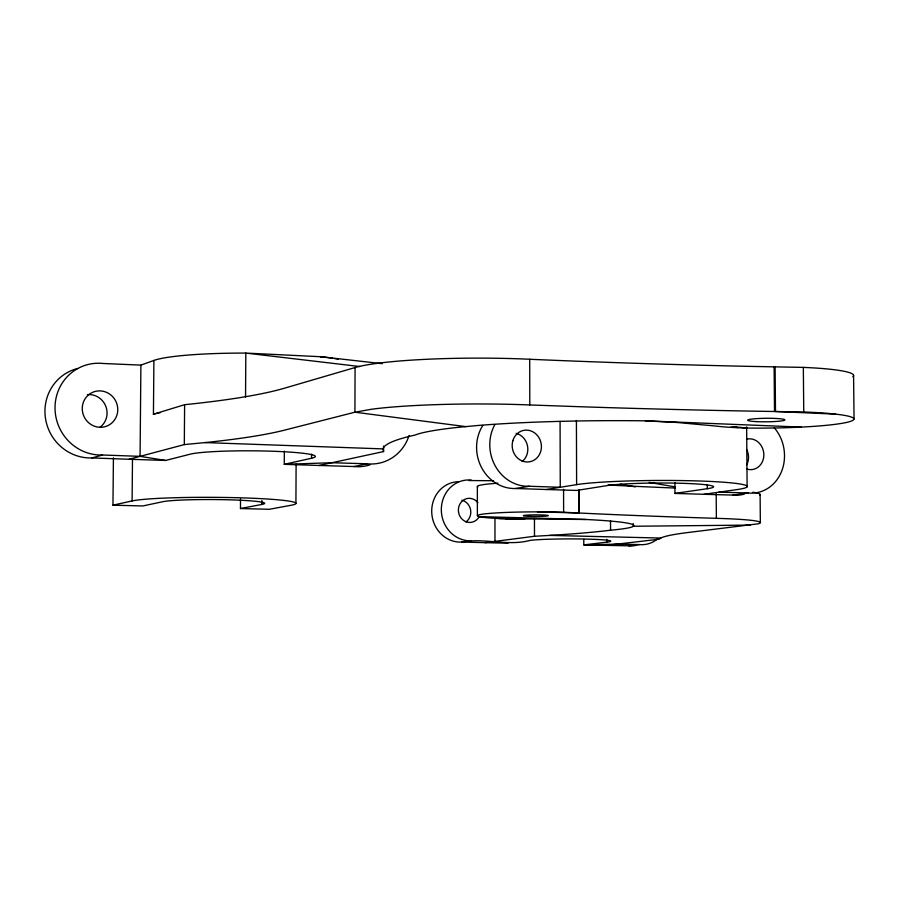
<?xml version="1.0" encoding="UTF-8"?>
<svg xmlns="http://www.w3.org/2000/svg" width="899" height="899" viewBox="0 0 899 899"><rect width="100%" height="100%" fill="white"/><g stroke="black" fill="none" stroke-linecap="round" stroke-linejoin="round"><path stroke-width="1.35" d="M852.825 376.737A87.495 9.496 -0.6 0 0 803.335 367.399L748.159 366.343A4008.012 1019.545 -7 0 1 529.713 359.263A131.895 14.575 0 0 0 355.071 367.534L354.925 412.203L284.365 430.183A537.388 50.49 1.2 0 1 205.073 442.589L184.306 444.589L129.141 459.254L91.968 457.939A45.658 44.04 65.4 0 1 45.546 418.754A45.658 44.04 65.4 0 1 77.584 368.489M284.342 451.141L284.275 464.334L319.201 465.48L383.581 451.568L383.603 446.028M295.917 503.474L296.108 464.21M409.112 435.419A44.399 41.32 75.7 0 1 367.208 463.794L331.978 462.727L284.275 464.334L311.537 458.232L311.548 454.175M113.42 457.816L112.959 505.171L132.108 500.934A83.641 5.619 0.3 0 1 238.089 497.743A83.641 5.619 0.3 0 1 291.186 505.238L269.318 509.295L240.471 508.542L240.527 498.889M245.551 396.998L245.82 353.082L245.011 353.082A102.239 11.496 0.5 0 0 153.898 360.432L140.896 365.118L103.441 363.499A46.186 44.478 65.8 0 0 55.019 407.359A46.186 44.478 65.8 0 0 102.52 455.006L140.075 456.344L165.607 460.445L190.363 454.141A63.975 5.293 0.3 0 1 271.846 451.208A63.975 5.293 0.3 0 1 311.537 458.232M240.471 508.542L261.845 504.44L261.867 500.574M184.306 444.589L184.621 404.696A536.714 58.008 1.4 0 0 284.578 388.177L355.071 367.534M132.108 500.934L132.49 459.097M140.075 456.344L140.896 365.118M160.224 412.675A102.385 9.743 0.4 0 0 153.437 414.225L153.898 360.432M457.928 481.74A30.24 27.869 81.3 0 0 431.767 513.149A30.24 27.869 81.3 0 0 461.569 542.075L485.033 542.67L534.489 536.265L549.671 535.411A323.921 19.879 0.1 0 0 610.556 530.196A134.052 8.08 -0.1 0 0 632.952 526.567L633.885 525.567A134.052 8.08 -0.1 0 0 585.89 519.487L524.892 518.903A42.208 2.675 -0.1 0 1 511.745 518.858L499.563 518.577A58.514 3.72 -0.1 0 1 486.988 513.644A58.514 3.72 -0.1 0 1 563.628 512.261L593.149 513.677A1275.085 107.296 -1.4 0 0 684.836 517.318L716.368 518.33A84.034 5.124 -0.3 0 1 758.071 523.825L690.792 532.174A296.884 16.328 -0.5 0 0 660.821 538.04L659.304 539.198L606.241 545.378L583.799 544.884L583.777 539.366M153.437 414.225L184.621 404.696M91.968 457.939L102.52 455.006M319.201 465.48L354.105 466.536L367.208 463.794M468.918 480.538L493.54 480.74M645.426 420.822L677.52 422.519L715.986 426.07A62.863 5.877 -0.5 0 0 729.437 427.283L734.528 426.767L746.563 428.048A87.596 8.271 -0.5 0 0 849.195 421.766A87.596 8.271 -0.5 0 0 803.751 411.989L748.519 411.079A4026.149 895.438 -6.1 0 1 584.181 406.865L529.792 404.955A132.063 12.687 0 0 0 371.399 409.259L354.925 412.203L465.806 426.62L477.998 425.474A197.713 17.553 -0.2 0 1 645.426 420.844L801.166 427.081M482.797 425.441A39.904 36.432 78.8 0 0 481.527 467.514A39.904 36.432 78.8 0 0 515.801 488.505L529.32 486.247L560.257 487.28L560.077 421.373M515.801 488.505L546.48 489.517L576.619 484.628A89.394 6.507 -0.3 0 1 697.422 480.931A89.394 6.507 -0.3 0 1 736.798 489.618L703.984 494.293L674.958 493.416L674.891 482.594M510.463 518.847L524.892 518.903M674.958 493.416L707.288 488.696L707.266 484.55M703.984 494.293L733.011 495.091L748.238 492.978A39.005 34.364 80.5 0 0 781.579 471.413A39.005 34.364 80.5 0 0 774.264 427.755M461.569 542.075C484.426 537.636 507.441 546.468 530.14 540.389A42.186 2.326 -0.1 0 1 586.305 539.085A42.186 2.326 -0.1 0 1 606.814 542.142L606.803 539.344M606.814 542.142L583.799 544.884L616.916 544.131L639.549 544.58A29.723 26.667 82.1 0 0 657.506 538.928M606.241 545.378L628.727 545.817L639.549 544.58M465.806 426.62L460.03 427.149A197.713 17.553 -0.2 0 0 414.889 435.094A451.714 38.354 -0.6 0 0 383.041 448.893L205.073 442.589M505.463 518.745L512.374 518.566L499.563 518.577M750.44 525.095L633.256 526.252L633.233 523.499M549.671 535.411L660.821 538.04M485.033 542.67L508.126 543.187M537.478 511.868L578.911 512.992L578.844 490.146M112.959 505.171L142.84 505.957L162.517 501.754A52.209 3.506 0.3 0 1 228.537 499.799A52.209 3.506 0.3 0 1 261.845 504.44M479.234 516.633L585.89 519.465M718.986 492.158L748.238 492.978M546.48 489.517L576.619 490.438L607.286 485.584A55.805 4.057 -0.3 0 1 682.453 483.314A55.805 4.057 -0.3 0 1 707.288 488.696M129.141 459.254L165.607 460.445M746.563 428.048L731.022 427.396M835.553 414.102L775.489 411.506L775.107 366.837M332.45 358.24A102.239 11.496 0.5 0 0 320.909 356.734L245.82 353.082L359.712 366.522M320.909 356.734L320.302 356.667L382.199 363.679M649.224 482.392L675.351 486.943M620.265 484.201L635.368 486.91M734.528 426.767L737.641 427.71M383.041 448.893L383.581 451.568M853.578 375.479L854.05 419.013M803.335 367.399L803.751 411.989M774.118 366.837L774.511 411.506M760.116 494.416L760.34 522.51M746.642 426.868L747.114 486.73M716.188 493.708L716.368 518.33M610.511 520.757L610.556 530.196M579.259 490.18L579.338 513.014M576.416 420.485L576.619 484.628M563.561 489.326L563.628 512.261M534.456 518.42L534.489 536.265M529.713 359.263L529.792 404.955M494.967 517.97L494.978 541.378M477.358 486.483L477.369 515.678M87.428 394.616A18.115 17.463 65.4 0 1 105.812 406.292A18.115 17.463 65.4 0 1 100.081 427.205M370.017 464.828A43.905 40.949 75.7 0 1 354.105 466.536M334.495 358.566A102.239 11.496 0.5 0 1 338.294 359.229M461.906 500.215A12.002 11.058 81.3 0 1 470.593 509.857A12.002 11.058 81.3 0 1 465.896 522.004M479.178 516.655A12.092 11.125 81.3 0 1 462.929 519.925A12.092 11.125 81.3 0 1 461.299 502.002A12.092 11.125 81.3 0 1 477.897 502.653M471.379 540.782A30.476 28.038 81.3 0 1 441.319 509.632A30.476 28.038 81.3 0 1 471.368 480.1M477.796 487.044A58.469 4.281 -0.1 0 1 497.911 483.224M635.649 545.468A29.51 26.509 82.1 0 1 628.727 545.817M675.16 488.056A1273.512 123.264 -1.6 0 1 607.994 484.999M753.002 492.225A83.967 5.888 -0.3 0 1 759.666 495.18M746.53 439.206A15.474 13.631 80.5 0 1 763.847 454.737A15.474 13.631 80.5 0 1 746.754 468.997M516.161 433.363A15.834 14.451 78.8 0 1 527.443 445.646A15.834 14.451 78.8 0 1 522.184 461.535M746.653 449.522A15.317 13.53 80.5 0 1 746.777 464.761M744.114 494.203A38.623 34.117 80.5 0 1 733.011 495.091M529.32 486.247A40.309 36.724 78.8 0 1 495.394 466.188A40.309 36.724 78.8 0 1 494.753 424.721M756.284 421.609A18.609 1.753 -0.5 0 0 784.861 419.945A18.609 1.753 -0.5 0 0 757.666 418.563A18.609 1.753 -0.5 0 0 756.284 421.609M82.427 406.056A18.317 17.643 65.8 0 0 106.678 426.148A18.317 17.643 65.8 0 0 110.937 395.054A18.317 17.643 65.8 0 0 82.427 406.056M529.331 516.341A12.429 0.787 -0.1 0 0 548.3 515.666A12.429 0.787 -0.1 0 0 529.994 514.97A12.429 0.787 -0.1 0 0 529.331 516.341M512.936 440.465A15.991 14.564 78.8 0 0 529.713 461.783A15.991 14.564 78.8 0 0 537.759 435.936A15.991 14.564 78.8 0 0 512.936 440.465"/></g></svg>
